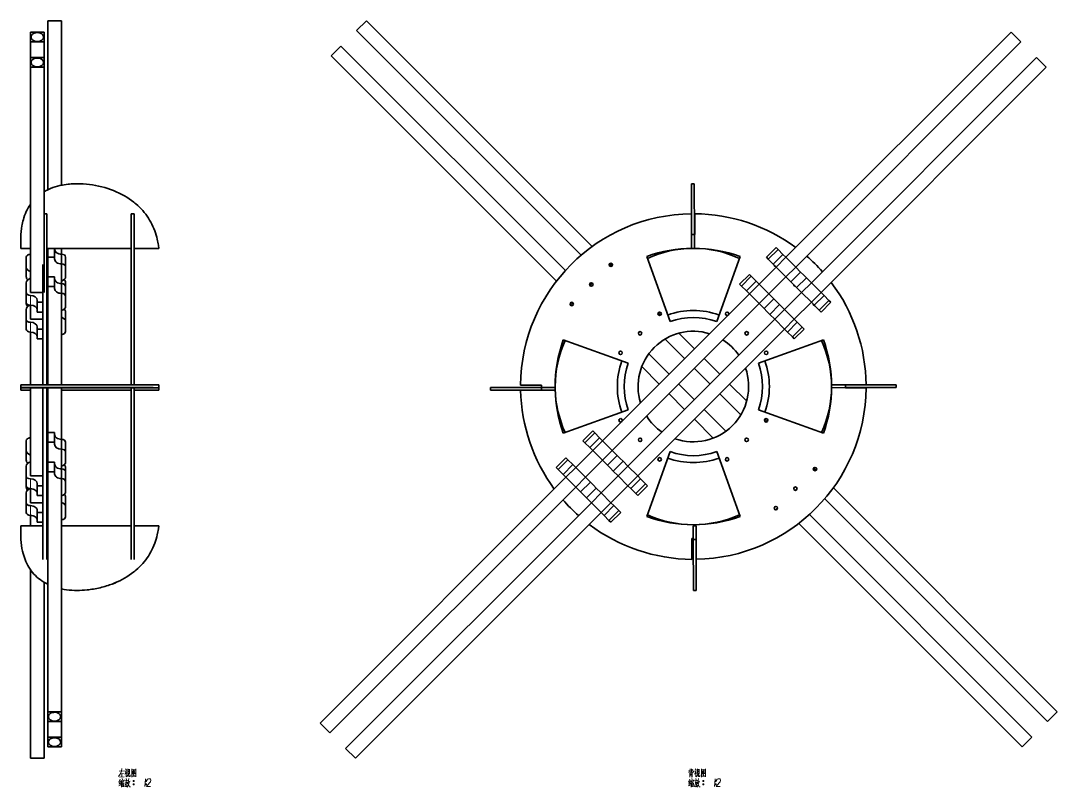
# Model space of a CAD drawing. Extents: x 100 to 1025, y 126 to 801.
# Drawn here: x 649.8 to 1024.8, y 280.2 to 557.5 of the extents above; entities that cross this region are included whole.
import ezdxf

# ---------------------------------------------------------------- set-up
doc = ezdxf.new("R2010")
doc.units = 0

msp = doc.modelspace()

# ---------------------------------------------------------------- linework, layer by layer
at = {"color": 7, "lineweight": 35}
for p, q in [((659.55, 496.34), (659.55, 557.51)), ((664.55, 498.01), (664.55, 557.51)), ((856.54, 475.83), (774.86, 557.51)), ((852.58, 472.72), (771.32, 553.98)), ((926.64, 471.93), (1008.11, 553.39)), ((653.3, 468.39), (653.3, 549.85)), ((659.55, 496.34), (659.55, 548.32)), ((846.84, 467.14), (765.66, 548.32)), ((930.18, 468.39), (1011.64, 549.85)), ((843.62, 463.29), (762.13, 544.78)), ((935.84, 462.73), (1017.3, 544.2)), ((653.3, 459.2), (653.3, 540.66)), ((658.3, 459.2), (658.3, 540.66)), ((939.37, 459.2), (1020.83, 540.66)), ((689.8, 475.18), (659.3, 475.18)), ((689.8, 475.18), (659.3, 475.18)), ((659.55, 425.83), (659.55, 475.18)), ((659.55, 425.83), (659.55, 475.18)), ((664.55, 425.83), (664.55, 475.18)), ((657.8, 425.82), (657.8, 469.37)), ((659.3, 425.83), (659.3, 469.37)), ((689.8, 425.82), (689.8, 469.37)), ((690.8, 425.82), (690.8, 469.37)), ((876.27, 472.24), (884.71, 448.71)), ((910.04, 472.24), (901.6, 448.71)), ((860.29, 405.58), (913.42, 458.7)), ((863.83, 402.04), (916.95, 455.17)), ((869.49, 396.38), (922.61, 449.51)), ((873.02, 392.85), (926.15, 445.97)), ((846.1, 442.07), (869.63, 433.62)), ((940.22, 442.07), (916.69, 433.62)), ((653.3, 392.85), (653.3, 424.78)), ((653.3, 402.04), (653.3, 424.78)), ((657.8, 380.98), (657.8, 424.68)), ((689.8, 424.78), (659.3, 424.78)), ((659.3, 380.98), (659.3, 424.68)), ((659.55, 307.55), (659.55, 424.78)), ((659.55, 298.36), (659.55, 424.78)), ((664.55, 307.55), (664.55, 424.78)), ((689.8, 423.87), (664.55, 423.87)), ((689.8, 380.98), (689.8, 424.68)), ((690.8, 380.98), (690.8, 424.68)), ((846.1, 408.29), (869.63, 416.74)), ((940.22, 408.29), (916.69, 416.74)), ((876.27, 378.12), (884.71, 401.65)), ((910.04, 378.12), (901.6, 401.65)), ((758.14, 303.43), (847.07, 392.35)), ((761.68, 299.89), (850.6, 388.81)), ((1024.82, 307.55), (943.81, 388.56)), ((767.34, 294.23), (856.26, 383.16)), ((1021.28, 304.01), (940.7, 384.6)), ((770.87, 290.7), (859.8, 379.62)), ((1015.63, 298.36), (935.12, 378.86)), ((1012.09, 294.82), (931.27, 375.64)), ((689.8, 374.83), (664.55, 374.83)), ((653.3, 290.7), (653.3, 358.94)), ((653.3, 299.89), (653.3, 358.94)), ((658.3, 290.7), (658.3, 354.33))]:
    msp.add_line(p, q, dxfattribs=at)
at = {"color": 7, "lineweight": 35, "ltscale": 0.125}
for p, q in [((659.55, 557.51), (664.55, 557.51)), ((774.86, 557.51), (771.32, 553.98)), ((658.3, 553.39), (653.3, 553.39)), ((1011.64, 549.85), (1008.11, 553.39)), ((653.3, 549.85), (658.3, 549.85)), ((765.66, 548.32), (762.13, 544.78)), ((658.3, 544.2), (653.3, 544.2)), ((1020.83, 540.66), (1017.3, 544.2)), ((653.3, 540.66), (658.3, 540.66)), ((892.52, 475.18), (892.51, 480.18)), ((893.52, 475.18), (893.51, 480.18)), ((930.18, 468.39), (926.64, 471.93)), ((926.64, 464.86), (923.11, 468.39)), ((920.49, 458.7), (916.95, 462.24)), ((935.84, 462.73), (939.37, 459.2)), ((916.95, 455.17), (913.42, 458.7)), ((932.3, 459.2), (935.84, 455.66)), ((939.37, 452.13), (942.91, 455.66)), ((926.15, 453.04), (929.68, 449.51)), ((922.61, 449.51), (926.15, 445.97)), ((929.68, 442.44), (933.22, 445.97)), ((843.16, 424.87), (838.16, 424.86)), ((843.17, 423.87), (838.17, 423.86)), ((943.16, 425.78), (948.16, 425.79)), ((943.16, 424.78), (948.16, 424.79)), ((853.22, 405.58), (856.76, 409.11)), ((863.83, 402.04), (860.29, 405.58)), ((860.29, 398.51), (856.76, 402.04)), ((843.53, 395.89), (847.07, 399.42)), ((854.14, 392.35), (850.6, 395.89)), ((869.49, 396.38), (873.02, 392.85)), ((850.6, 388.81), (847.07, 392.35)), ((865.95, 392.85), (869.49, 389.31)), ((859.8, 386.69), (863.33, 383.16)), ((873.02, 385.78), (876.56, 389.31)), ((856.26, 383.16), (859.8, 379.62)), ((863.33, 376.09), (866.87, 379.62)), ((649.8, 374.83), (649.8, 369.83)), ((657.8, 369.83), (657.8, 374.83)), ((689.8, 369.83), (689.8, 374.83)), ((893.12, 374.83), (893.13, 369.83)), ((894.12, 374.83), (894.13, 369.83)), ((659.55, 307.55), (664.55, 307.55)), ((664.55, 304.01), (659.55, 304.01)), ((761.68, 299.89), (758.14, 303.43)), ((659.55, 298.36), (664.55, 298.36)), ((1015.63, 298.36), (1012.09, 294.82)), ((664.55, 294.82), (659.55, 294.82)), ((770.87, 290.7), (767.34, 294.23)), ((653.3, 290.7), (658.3, 290.7))]:
    msp.add_line(p, q, dxfattribs=at)
at = {"color": 7, "lineweight": 35, "ltscale": 0.088388}
for p, q in [((653.3, 549.85), (653.3, 553.39)), ((658.3, 553.39), (658.3, 549.85)), ((653.3, 540.66), (653.3, 544.2)), ((658.3, 544.2), (658.3, 540.66)), ((651.8, 468.39), (651.8, 471.93)), ((653.3, 468.39), (653.3, 471.93)), ((659.55, 468.5), (659.55, 464.96)), ((666.05, 464.96), (666.05, 468.5)), ((659.55, 457.82), (659.55, 461.36)), ((666.05, 461.36), (666.05, 457.82)), ((651.8, 455.66), (651.8, 459.2)), ((655.8, 452.13), (655.8, 455.66)), ((666.05, 452.16), (666.05, 448.63)), ((651.8, 445.97), (651.8, 449.51)), ((659.55, 445.09), (659.55, 441.56)), ((651.8, 402.04), (651.8, 405.58)), ((653.3, 402.04), (653.3, 405.58)), ((659.55, 401.49), (659.55, 405.03)), ((666.05, 405.03), (666.05, 401.49)), ((651.8, 398.51), (651.8, 402.04)), ((659.55, 401.49), (659.55, 397.96)), ((666.05, 397.96), (666.05, 401.49)), ((659.55, 397.89), (659.55, 394.35)), ((662.05, 397.89), (662.05, 394.35)), ((651.8, 396.38), (651.8, 392.85)), ((653.3, 396.38), (653.3, 392.85)), ((651.8, 389.31), (651.8, 392.85)), ((659.55, 390.81), (659.55, 387.28)), ((666.05, 387.28), (666.05, 390.81)), ((651.8, 386.69), (651.8, 383.16)), ((653.3, 386.69), (653.3, 383.16)), ((655.8, 376.09), (655.8, 379.62)), ((659.55, 381.62), (659.55, 378.09)), ((666.05, 381.62), (666.05, 378.09)), ((659.55, 307.55), (659.55, 304.01)), ((664.55, 304.01), (664.55, 307.55))]:
    msp.add_line(p, q, dxfattribs=at)
at = {"color": 7, "lineweight": 35, "ltscale": 0.141422}
for p, q in [((658.3, 544.2), (658.3, 549.85)), ((664.55, 298.36), (664.55, 304.01))]:
    msp.add_line(p, q, dxfattribs=at)
at = {"color": 7, "lineweight": 35, "ltscale": 0.459822}
for p, q in [((892.47, 498.57), (892.51, 480.18)), ((893.47, 498.57), (893.51, 480.18)), ((819.77, 423.82), (838.17, 423.86)), ((893.16, 351.43), (893.13, 369.83)), ((894.16, 351.43), (894.13, 369.83))]:
    msp.add_line(p, q, dxfattribs=at)
at = {"color": 7, "lineweight": 35, "ltscale": 0.025}
for p, q in [((893.47, 498.57), (892.47, 498.57)), ((689.8, 487.68), (690.8, 487.68)), ((893.51, 480.18), (892.51, 480.18)), ((893.52, 475.18), (892.52, 475.18)), ((942.2, 456.37), (942.91, 455.66)), ((928.97, 443.14), (929.68, 442.44)), ((649.8, 424.79), (649.8, 425.79)), ((690.8, 424.79), (689.8, 424.79)), ((689.8, 424.68), (690.8, 424.68)), ((699.8, 424.78), (699.8, 425.78)), ((819.77, 424.82), (819.77, 423.82)), ((838.16, 424.86), (838.17, 423.86)), ((843.16, 424.87), (843.17, 423.87)), ((943.16, 424.78), (943.16, 425.78)), ((948.16, 424.79), (948.16, 425.79)), ((966.55, 424.83), (966.55, 425.83)), ((857.47, 408.4), (856.76, 409.11)), ((847.77, 398.71), (847.07, 399.42)), ((872.31, 386.48), (873.02, 385.78)), ((866.16, 380.33), (866.87, 379.62)), ((862.62, 376.79), (863.33, 376.09)), ((893.12, 374.83), (894.12, 374.83)), ((893.13, 369.83), (894.13, 369.83)), ((893.16, 351.43), (894.16, 351.43))]:
    msp.add_line(p, q, dxfattribs=at)
at = {"color": 7, "lineweight": 35, "ltscale": 0.024998}
msp.add_line((658.3, 487.68), (659.3, 487.68), dxfattribs=at)
at = {"color": 7, "lineweight": 35, "ltscale": 0.457596}
for p, q in [((659.3, 469.37), (659.3, 487.68)), ((689.8, 469.37), (689.8, 487.68)), ((690.8, 469.37), (690.8, 487.68)), ((657.8, 362.68), (657.8, 380.98)), ((659.3, 362.68), (659.3, 380.98)), ((689.8, 362.68), (689.8, 380.98)), ((690.8, 362.68), (690.8, 380.98))]:
    msp.add_line(p, q, dxfattribs=at)
at = {"color": 7, "lineweight": 35, "ltscale": 0.1875}
for p, q in [((893.66, 480.18), (893.66, 487.68)), ((838.16, 425.68), (830.66, 425.68)), ((948.16, 424.68), (955.66, 424.68)), ((892.66, 370.18), (892.66, 362.68))]:
    msp.add_line(p, q, dxfattribs=at)
at = {"color": 7, "lineweight": 35, "ltscale": 0.124999}
for p, q in [((649.8, 475.18), (649.8, 480.18)), ((689.8, 480.18), (689.8, 475.18))]:
    msp.add_line(p, q, dxfattribs=at)
at = {"color": 7, "lineweight": 35, "ltscale": 0.003667}
msp.add_line((893.51, 480.18), (893.66, 480.18), dxfattribs=at)
at = {"color": 7, "lineweight": 35, "ltscale": 0.0875}
for p, q in [((653.3, 475.18), (649.8, 475.18)), ((653.3, 475.18), (649.8, 475.18)), ((653.3, 423.87), (649.8, 423.87))]:
    msp.add_line(p, q, dxfattribs=at)
at = {"color": 7, "lineweight": 35, "ltscale": 0.078622}
for p, q in [((659.55, 475.18), (659.55, 472.03)), ((662.05, 475.18), (662.05, 472.03))]:
    msp.add_line(p, q, dxfattribs=at)
at = {"color": 7, "lineweight": 13, "ltscale": 0.088389}
for p, q in [((664.55, 473.09), (664.55, 469.56)), ((653.3, 454.6), (653.3, 458.14)), ((653.3, 444.91), (653.3, 448.45)), ((664.55, 395.41), (664.55, 391.88))]:
    msp.add_line(p, q, dxfattribs=at)
at = {"color": 7, "lineweight": 35, "ltscale": 0.225}
for p, q in [((690.8, 475.18), (699.8, 475.18)), ((690.8, 475.18), (699.8, 475.18)), ((690.8, 424.78), (699.8, 424.78)), ((690.8, 423.87), (699.8, 423.87)), ((690.8, 374.83), (699.8, 374.83))]:
    msp.add_line(p, q, dxfattribs=at)
at = {"color": 7, "lineweight": 35, "ltscale": 0.125001}
for p, q in [((919.57, 471.93), (923.11, 475.46)), ((909.88, 462.24), (913.42, 465.77)), ((1024.82, 307.55), (1021.28, 304.01))]:
    msp.add_line(p, q, dxfattribs=at)
at = {"color": 7, "lineweight": 13, "ltscale": 0.125}
for p, q in [((920.28, 471.22), (923.82, 474.76)), ((922.05, 469.45), (925.58, 472.99)), ((923.11, 468.39), (926.64, 471.93)), ((910.59, 461.53), (914.13, 465.06)), ((926.64, 464.86), (930.18, 468.39)), ((928.41, 463.09), (931.95, 466.62)), ((912.36, 459.76), (915.89, 463.3)), ((913.42, 458.7), (916.95, 462.24)), ((930.53, 460.97), (934.07, 464.5)), ((932.3, 459.2), (935.84, 462.73)), ((916.95, 455.17), (920.49, 458.7)), ((935.84, 455.66), (939.37, 459.2)), ((936.9, 454.6), (940.43, 458.14)), ((918.72, 453.4), (922.26, 456.93)), ((920.84, 451.28), (924.38, 454.81)), ((938.67, 452.84), (942.2, 456.37)), ((922.61, 449.51), (926.15, 453.04)), ((926.15, 445.97), (929.68, 449.51)), ((927.21, 444.91), (930.74, 448.45)), ((928.97, 443.14), (932.51, 446.68)), ((853.93, 404.87), (857.47, 408.4)), ((855.7, 403.1), (859.23, 406.64)), ((856.76, 402.04), (860.29, 405.58)), ((860.29, 398.51), (863.83, 402.04)), ((844.24, 395.18), (847.77, 398.71)), ((862.06, 396.74), (865.6, 400.27)), ((864.18, 394.62), (867.72, 398.15)), ((846.01, 393.41), (849.54, 396.95)), ((847.07, 392.35), (850.6, 395.89)), ((865.95, 392.85), (869.49, 396.38)), ((850.6, 388.81), (854.14, 392.35)), ((852.37, 387.05), (855.91, 390.58)), ((869.49, 389.31), (873.02, 392.85)), ((870.55, 388.25), (874.08, 391.79)), ((872.31, 386.48), (875.85, 390.02)), ((854.49, 384.93), (858.03, 388.46)), ((856.26, 383.16), (859.8, 386.69)), ((859.8, 379.62), (863.33, 383.16)), ((860.86, 378.56), (864.39, 382.1)), ((862.62, 376.79), (866.16, 380.33))]:
    msp.add_line(p, q, dxfattribs=at)
at = {"color": 7, "lineweight": 35, "ltscale": 0.024999}
for p, q in [((923.82, 474.76), (923.11, 475.46)), ((914.13, 465.06), (913.42, 465.77)), ((938.67, 452.84), (939.37, 452.13)), ((932.51, 446.68), (933.22, 445.97)), ((853.93, 404.87), (853.22, 405.58)), ((844.24, 395.18), (843.53, 395.89)), ((875.85, 390.02), (876.56, 389.31))]:
    msp.add_line(p, q, dxfattribs=at)
at = {"color": 7, "lineweight": 35, "ltscale": 0.0625}
for p, q in [((925.58, 472.99), (923.82, 474.76)), ((662.05, 472.03), (659.55, 472.03)), ((922.05, 469.45), (920.28, 471.22)), ((915.89, 463.3), (914.13, 465.06)), ((931.95, 466.62), (930.18, 468.39)), ((662.05, 464.89), (659.55, 464.89)), ((662.05, 461.36), (659.55, 461.36)), ((912.36, 459.76), (910.59, 461.53)), ((928.41, 463.09), (926.64, 464.86)), ((935.84, 462.73), (934.07, 464.5)), ((922.26, 456.93), (920.49, 458.7)), ((932.3, 459.2), (930.53, 460.97)), ((942.2, 456.37), (940.43, 458.14)), ((918.72, 453.4), (916.95, 455.17)), ((926.15, 453.04), (924.38, 454.81)), ((938.67, 452.84), (936.9, 454.6)), ((922.61, 449.51), (920.84, 451.28)), ((932.51, 446.68), (930.74, 448.45)), ((928.97, 443.14), (927.21, 444.91)), ((662.05, 408.56), (659.55, 408.56)), ((662.05, 405.03), (659.55, 405.03)), ((859.23, 406.64), (857.47, 408.4)), ((855.7, 403.1), (853.93, 404.87)), ((865.6, 400.27), (863.83, 402.04)), ((662.05, 397.89), (659.55, 397.89)), ((849.54, 396.95), (847.77, 398.71)), ((862.06, 396.74), (860.29, 398.51)), ((869.49, 396.38), (867.72, 398.15)), ((662.05, 394.35), (659.55, 394.35)), ((846.01, 393.41), (844.24, 395.18)), ((865.95, 392.85), (864.18, 394.62)), ((855.91, 390.58), (854.14, 392.35)), ((875.85, 390.02), (874.08, 391.79)), ((852.37, 387.05), (850.6, 388.81)), ((859.8, 386.69), (858.03, 388.46)), ((872.31, 386.48), (870.55, 388.25)), ((856.26, 383.16), (854.49, 384.93)), ((866.16, 380.33), (864.39, 382.1)), ((862.62, 376.79), (860.86, 378.56))]:
    msp.add_line(p, q, dxfattribs=at)
at = {"color": 7, "lineweight": 35, "ltscale": 0.0375}
for p, q in [((926.64, 471.93), (925.58, 472.99)), ((923.11, 468.39), (922.05, 469.45)), ((933.01, 465.56), (931.95, 466.62)), ((934.07, 464.5), (933.01, 465.56)), ((916.95, 462.24), (915.89, 463.3)), ((929.47, 462.03), (928.41, 463.09)), ((930.53, 460.97), (929.47, 462.03)), ((913.42, 458.7), (912.36, 459.76)), ((940.43, 458.14), (939.37, 459.2)), ((923.32, 455.87), (922.26, 456.93)), ((924.38, 454.81), (923.32, 455.87)), ((936.9, 454.6), (935.84, 455.66)), ((919.78, 452.34), (918.72, 453.4)), ((920.84, 451.28), (919.78, 452.34)), ((930.74, 448.45), (929.68, 449.51)), ((927.21, 444.91), (926.15, 445.97)), ((659.3, 424.79), (657.8, 424.79)), ((657.8, 424.68), (659.3, 424.68)), ((860.29, 405.58), (859.23, 406.64)), ((856.76, 402.04), (855.7, 403.1)), ((866.66, 399.21), (865.6, 400.27)), ((867.72, 398.15), (866.66, 399.21)), ((850.6, 395.89), (849.54, 396.95)), ((863.12, 395.68), (862.06, 396.74)), ((864.18, 394.62), (863.12, 395.68)), ((847.07, 392.35), (846.01, 393.41)), ((856.97, 389.52), (855.91, 390.58)), ((874.08, 391.79), (873.02, 392.85)), ((853.43, 385.99), (852.37, 387.05)), ((858.03, 388.46), (856.97, 389.52)), ((870.55, 388.25), (869.49, 389.31)), ((854.49, 384.93), (853.43, 385.99)), ((864.39, 382.1), (863.33, 383.16)), ((860.86, 378.56), (859.8, 379.62))]:
    msp.add_line(p, q, dxfattribs=at)
at = {"color": 7, "lineweight": 35, "ltscale": 0.088389}
for p, q in [((659.55, 468.5), (659.55, 472.03)), ((666.05, 472.03), (666.05, 468.5)), ((651.8, 464.86), (651.8, 468.39)), ((651.8, 462.73), (651.8, 459.2)), ((653.3, 462.73), (653.3, 459.2)), ((659.55, 464.89), (659.55, 461.36)), ((662.05, 464.89), (662.05, 461.36)), ((659.55, 457.82), (659.55, 454.29)), ((666.05, 454.29), (666.05, 457.82)), ((651.8, 453.04), (651.8, 449.51)), ((653.3, 453.04), (653.3, 449.51)), ((659.55, 448.63), (659.55, 445.09)), ((666.05, 448.63), (666.05, 445.09)), ((655.8, 442.44), (655.8, 445.97)), ((659.55, 408.56), (659.55, 405.03)), ((662.05, 408.56), (662.05, 405.03)), ((659.55, 390.81), (659.55, 394.35)), ((666.05, 394.35), (666.05, 390.81)), ((655.8, 385.78), (655.8, 389.31)), ((651.8, 379.62), (651.8, 383.16)), ((666.05, 385.16), (666.05, 381.62)), ((659.55, 378.09), (659.55, 374.55)), ((659.55, 298.36), (659.55, 294.82)), ((664.55, 294.82), (664.55, 298.36))]:
    msp.add_line(p, q, dxfattribs=at)
at = {"color": 7, "lineweight": 35, "ltscale": 0.017678}
for p, q in [((662.05, 471.33), (662.05, 472.03)), ((655.8, 456.37), (655.8, 455.66)), ((662.05, 393.64), (662.05, 394.35)), ((655.8, 380.33), (655.8, 379.62))]:
    msp.add_line(p, q, dxfattribs=at)
at = {"color": 7, "lineweight": 35, "ltscale": 0.031007}
msp.add_line((863.68, 468.69), (862.81, 469.56), dxfattribs=at)
at = {"color": 7, "lineweight": 35, "ltscale": 0.031199}
msp.add_line((862.83, 468.76), (863.72, 469.65), dxfattribs=at)
at = {"color": 7, "lineweight": 35, "ltscale": 0.025001}
for p, q in [((920.28, 471.22), (919.57, 471.93)), ((910.59, 461.53), (909.88, 462.24))]:
    msp.add_line(p, q, dxfattribs=at)
at = {"color": 7, "lineweight": 35, "ltscale": 0.217624}
for p, q in [((916.95, 462.24), (923.11, 468.39)), ((929.68, 449.51), (935.84, 455.66)), ((850.6, 395.89), (856.76, 402.04)), ((854.14, 392.35), (860.29, 398.51)), ((859.8, 386.69), (865.95, 392.85)), ((863.33, 383.16), (869.49, 389.31))]:
    msp.add_line(p, q, dxfattribs=at)
at = {"color": 7, "lineweight": 35, "ltscale": 0.001739}
for p, q in [((659.55, 464.89), (659.55, 464.96)), ((659.55, 397.89), (659.55, 397.96))]:
    msp.add_line(p, q, dxfattribs=at)
at = {"color": 7, "lineweight": 35, "ltscale": 0.017677}
for p, q in [((662.05, 460.65), (662.05, 461.36)), ((655.8, 446.68), (655.8, 445.97)), ((662.05, 404.32), (662.05, 405.03)), ((655.8, 390.02), (655.8, 389.31))]:
    msp.add_line(p, q, dxfattribs=at)
at = {"color": 7, "lineweight": 13, "ltscale": 0.088388}
for p, q in [((664.55, 462.42), (664.55, 458.88)), ((664.55, 406.09), (664.55, 402.55)), ((653.3, 388.25), (653.3, 391.79)), ((653.3, 378.56), (653.3, 382.1))]:
    msp.add_line(p, q, dxfattribs=at)
at = {"color": 7, "lineweight": 35, "ltscale": 0.037094}
for p, q in [((666.05, 462.84), (666.05, 461.36)), ((666.05, 395.83), (666.05, 394.35))]:
    msp.add_line(p, q, dxfattribs=at)
at = {"color": 7, "lineweight": 35, "ltscale": 0.0156}
msp.add_line((856.2, 462.13), (855.76, 461.69), dxfattribs=at)
at = {"color": 7, "lineweight": 35, "ltscale": 0.015601}
msp.add_line((856.2, 462.13), (856.65, 462.57), dxfattribs=at)
at = {"color": 7, "lineweight": 35, "ltscale": 0.217623}
for p, q in [((920.49, 458.7), (926.64, 464.86)), ((926.15, 453.04), (932.3, 459.2))]:
    msp.add_line(p, q, dxfattribs=at)
at = {"color": 7, "lineweight": 35, "ltscale": 0.1125}
for p, q in [((653.3, 459.2), (657.8, 459.2)), ((653.3, 449.51), (657.8, 449.51)), ((653.3, 392.85), (657.8, 392.85)), ((653.3, 383.16), (657.8, 383.16))]:
    msp.add_line(p, q, dxfattribs=at)
at = {"color": 7, "lineweight": 35, "ltscale": 0.012463}
msp.add_line((651.8, 455.17), (651.8, 455.66), dxfattribs=at)
at = {"color": 7, "lineweight": 35, "ltscale": 0.127367}
for p, q in [((653.3, 449.51), (653.3, 454.6)), ((653.3, 383.16), (653.3, 388.25))]:
    msp.add_line(p, q, dxfattribs=at)
at = {"color": 7, "lineweight": 35, "ltscale": 0.05}
for p, q in [((655.8, 455.66), (657.8, 455.66)), ((655.8, 452.13), (657.8, 452.13)), ((655.8, 445.97), (657.8, 445.97)), ((655.8, 442.44), (657.8, 442.44))]:
    msp.add_line(p, q, dxfattribs=at)
at = {"color": 7, "lineweight": 35, "ltscale": 0.07071}
msp.add_line((659.55, 451.46), (659.55, 454.29), dxfattribs=at)
at = {"color": 7, "lineweight": 35, "ltscale": 0.0312}
msp.add_line((849.57, 455.5), (848.69, 454.62), dxfattribs=at)
at = {"color": 7, "lineweight": 35, "ltscale": 0.026673}
msp.add_line((659.55, 453.67), (659.55, 452.6), dxfattribs=at)
at = {"color": 7, "lineweight": 35, "ltscale": 0.070711}
for p, q in [((659.55, 451.46), (659.55, 448.63)), ((659.55, 384.45), (659.55, 387.28)), ((659.55, 384.45), (659.55, 381.62))]:
    msp.add_line(p, q, dxfattribs=at)
at = {"color": 7, "lineweight": 35, "ltscale": 0.031006}
msp.add_line((881.34, 451.02), (880.47, 451.9), dxfattribs=at)
at = {"color": 7, "lineweight": 35, "ltscale": 0.477442}
msp.add_line((653.3, 425.81), (653.3, 444.91), dxfattribs=at)
at = {"color": 7, "lineweight": 35, "ltscale": 0.477443}
msp.add_line((653.3, 425.81), (653.3, 444.91), dxfattribs=at)
at = {"color": 7, "lineweight": 35, "ltscale": 0.199699}
msp.add_line((893.54, 438.83), (887.89, 444.47), dxfattribs=at)
at = {"color": 7, "lineweight": 35, "ltscale": 0.250189}
msp.add_line((890.01, 435.29), (882.93, 442.37), dxfattribs=at)
at = {"color": 7, "lineweight": 35, "ltscale": 0.259609}
msp.add_line((884.35, 429.63), (877.01, 436.98), dxfattribs=at)
at = {"color": 7, "lineweight": 35, "ltscale": 0.2}
for p, q in [((902.74, 429.63), (897.08, 435.29)), ((899.2, 426.1), (893.54, 431.75)), ((657.8, 424.78), (649.8, 424.78)), ((893.54, 420.44), (887.89, 426.1)), ((890.01, 416.91), (884.35, 422.56)), ((657.8, 374.83), (649.8, 374.83))]:
    msp.add_line(p, q, dxfattribs=at)
at = {"color": 7, "lineweight": 35, "ltscale": 0.222967}
msp.add_line((880.81, 426.1), (874.51, 432.4), dxfattribs=at)
at = {"color": 7, "lineweight": 35, "ltscale": 0.000260162}
for p, q in [((649.8, 424.78), (649.8, 424.79)), ((649.8, 423.87), (649.8, 423.86)), ((657.8, 424.79), (657.8, 424.78)), ((689.8, 424.79), (689.8, 424.78)), ((689.8, 423.86), (689.8, 423.87))]:
    msp.add_line(p, q, dxfattribs=at)
at = {"color": 7, "lineweight": 35, "ltscale": 0.022771}
for p, q in [((649.8, 424.78), (649.8, 423.87)), ((689.8, 424.78), (689.8, 423.87)), ((699.8, 424.78), (699.8, 423.87))]:
    msp.add_line(p, q, dxfattribs=at)
at = {"color": 7, "lineweight": 35, "ltscale": 0.002821}
for p, q in [((657.8, 424.79), (657.8, 424.68)), ((659.3, 424.79), (659.3, 424.68)), ((689.8, 424.68), (689.8, 424.79)), ((690.8, 424.68), (690.8, 424.79)), ((948.16, 424.79), (948.16, 424.68))]:
    msp.add_line(p, q, dxfattribs=at)
at = {"color": 7, "lineweight": 35, "ltscale": 0.00625}
for p, q in [((659.55, 423.87), (659.3, 423.87)), ((659.55, 423.83), (659.3, 423.83)), ((659.55, 374.83), (659.3, 374.83))]:
    msp.add_line(p, q, dxfattribs=at)
at = {"color": 7, "lineweight": 35, "ltscale": 0.459823}
for p, q in [((819.77, 424.82), (838.16, 424.86)), ((966.55, 425.83), (948.16, 425.79)), ((966.55, 424.83), (948.16, 424.79))]:
    msp.add_line(p, q, dxfattribs=at)
at = {"color": 7, "lineweight": 35, "ltscale": 0.0125}
msp.add_line((838.16, 425.18), (838.16, 425.68), dxfattribs=at)
at = {"color": 7, "lineweight": 35, "ltscale": 0.007968}
msp.add_line((838.16, 425.18), (838.16, 424.86), dxfattribs=at)
at = {"color": 7, "lineweight": 35, "ltscale": 0.218567}
msp.add_line((912.45, 419.92), (906.27, 426.1), dxfattribs=at)
at = {"color": 7, "lineweight": 35, "ltscale": 0.269057}
msp.add_line((910.35, 414.95), (902.74, 422.56), dxfattribs=at)
at = {"color": 7, "lineweight": 35, "ltscale": 0.278477}
msp.add_line((904.95, 409.03), (897.08, 416.91), dxfattribs=at)
at = {"color": 7, "lineweight": 35, "ltscale": 0.241835}
msp.add_line((900.38, 406.53), (893.54, 413.37), dxfattribs=at)
at = {"color": 7, "lineweight": 35, "ltscale": 0.031005}
for p, q in [((919.88, 412.49), (919, 413.36)), ((937.54, 394.83), (936.66, 395.7))]:
    msp.add_line(p, q, dxfattribs=at)
at = {"color": 7, "lineweight": 35, "ltscale": 0.025075}
for p, q in [((937.07, 394.7), (937.78, 395.41)), ((923.63, 381.27), (922.92, 380.56))]:
    msp.add_line(p, q, dxfattribs=at)
at = {"color": 7, "lineweight": 35, "ltscale": 0.012462}
msp.add_line((651.8, 388.81), (651.8, 389.31), dxfattribs=at)
at = {"color": 7, "lineweight": 35, "ltscale": 0.050002}
for p, q in [((655.8, 389.31), (657.8, 389.31)), ((655.8, 385.78), (657.8, 385.78)), ((655.8, 379.62), (657.8, 379.62)), ((655.8, 376.09), (657.8, 376.09))]:
    msp.add_line(p, q, dxfattribs=at)
at = {"color": 7, "lineweight": 35, "ltscale": 0.026674}
msp.add_line((659.55, 386.66), (659.55, 385.59), dxfattribs=at)
at = {"color": 7, "lineweight": 35, "ltscale": 0.012538}
for q in [(930, 387.63), (930.71, 388.34)]:
    msp.add_line((930.35, 387.99), q, dxfattribs=at)
at = {"color": 7, "lineweight": 35, "ltscale": 0.093359}
msp.add_line((653.3, 374.83), (653.3, 378.56), dxfattribs=at)
at = {"color": 7, "lineweight": 35, "ltscale": 0.093358}
msp.add_line((653.3, 374.83), (653.3, 378.56), dxfattribs=at)
at = {"color": 7, "lineweight": 35, "ltscale": 0.011688}
msp.add_line((893.13, 370.18), (892.66, 370.18), dxfattribs=at)
at = {"color": 7, "lineweight": 35}
for points in [[(699.8, 475.18), (699.64, 476.29), (699.55, 476.84), (699.45, 477.39), (699.33, 477.92), (699.21, 478.45), (699.02, 479.23), (698.8, 479.99), (698.56, 480.74), (698.3, 481.48), (697.98, 482.3), (697.64, 483.11), (697.26, 483.89), (696.87, 484.66), (696.44, 485.4), (695.99, 486.13), (695.52, 486.84), (695.02, 487.53), (694.49, 488.2), (693.94, 488.85), (693.37, 489.48), (692.77, 490.09), (692.14, 490.68), (691.5, 491.25), (691.11, 491.57), (690.72, 491.89), (689.91, 492.5), (689.07, 493.09), (688.2, 493.65), (687.3, 494.18), (686.35, 494.7), (685.38, 495.18), (684.38, 495.64), (683.36, 496.07), (682.32, 496.46), (681.26, 496.82), (680.19, 497.15), (679.1, 497.45), (678, 497.71), (676.9, 497.94), (675.79, 498.13), (674.67, 498.29), (673.55, 498.42), (672.44, 498.51), (671.32, 498.56), (670.22, 498.57), (669.12, 498.55), (668.04, 498.49), (667.5, 498.44), (666.96, 498.39), (666.26, 498.3), (665.56, 498.19), (664.87, 498.07), (663.98, 497.88), (663.1, 497.66), (662.25, 497.41), (661.41, 497.13), (660.6, 496.81), (659.81, 496.46), (659.42, 496.28), (659.04, 496.08), (658.67, 495.88), (658.3, 495.67)], [(653.3, 491.06), (652.9, 490.45), (652.52, 489.81), (652.16, 489.14), (651.82, 488.45), (651.51, 487.74), (651.22, 487), (650.96, 486.24), (650.77, 485.62), (650.6, 485), (650.44, 484.35), (650.33, 483.86), (650.23, 483.36), (650.06, 482.34), (649.91, 481.27), (649.8, 480.18)], [(699.8, 425.78), (697.66, 425.8), (695.06, 425.81), (687.3, 425.82), (671.39, 425.83), (656.8, 425.82), (652.4, 425.81), (650.96, 425.8), (649.8, 425.79)], [(699.8, 424.78), (697.66, 424.8), (695.06, 424.81), (687.3, 424.82), (671.39, 424.83), (656.8, 424.82), (652.4, 424.81), (650.96, 424.8), (649.8, 424.79)], [(653.3, 423.84), (650.44, 423.85), (649.8, 423.86)], [(699.8, 423.87), (698.19, 423.86), (690.8, 423.84)], [(699.8, 374.83), (699.64, 373.71), (699.55, 373.16), (699.45, 372.62), (699.33, 372.08), (699.21, 371.56), (699.02, 370.78), (698.8, 370.01), (698.56, 369.26), (698.3, 368.53), (697.98, 367.7), (697.64, 366.9), (697.26, 366.11), (696.87, 365.35), (696.44, 364.6), (695.99, 363.87), (695.52, 363.17), (695.02, 362.48), (694.49, 361.81), (693.94, 361.16), (693.37, 360.53), (692.77, 359.92), (692.14, 359.33), (691.5, 358.76), (691.11, 358.43), (690.72, 358.11), (689.91, 357.5), (689.07, 356.91), (688.2, 356.36), (687.3, 355.83), (686.46, 355.36), (685.6, 354.93), (684.72, 354.51), (683.82, 354.12), (682.9, 353.76), (681.97, 353.42), (681.41, 353.23), (680.84, 353.05), (680.27, 352.88), (679.69, 352.71), (679.11, 352.56), (678.53, 352.41), (677.35, 352.15), (676.17, 351.93), (675.58, 351.84), (674.98, 351.75), (674.39, 351.68), (673.79, 351.61), (672.9, 351.53), (672.01, 351.47), (671.12, 351.44), (670.24, 351.43), (669.26, 351.45), (668.3, 351.5), (667.34, 351.58), (666.4, 351.69), (665.47, 351.83), (664.55, 352)], [(699.8, 374.83), (699.64, 373.71), (699.55, 373.16), (699.45, 372.62), (699.33, 372.09), (699.21, 371.56), (699.02, 370.78), (698.8, 370.01), (698.56, 369.26), (698.3, 368.53), (697.98, 367.7), (697.64, 366.9), (697.26, 366.12), (696.87, 365.35), (696.44, 364.6), (695.99, 363.88), (695.52, 363.17), (695.02, 362.48), (694.49, 361.81), (693.94, 361.16), (693.37, 360.53), (692.77, 359.92), (692.14, 359.33), (691.5, 358.76), (691.11, 358.43), (690.72, 358.12), (689.91, 357.5), (689.07, 356.92), (688.2, 356.36), (687.3, 355.83), (686.46, 355.37), (685.6, 354.93), (684.72, 354.52), (683.82, 354.13), (682.9, 353.76), (681.97, 353.42), (681.41, 353.23), (680.84, 353.05), (680.27, 352.88), (679.69, 352.71), (679.11, 352.56), (678.53, 352.42), (677.35, 352.16), (676.17, 351.94), (675.58, 351.84), (674.98, 351.75), (674.39, 351.68), (673.79, 351.61), (672.9, 351.53), (672.01, 351.48), (671.12, 351.44), (670.24, 351.43), (669.26, 351.45), (668.3, 351.5), (667.34, 351.58), (666.4, 351.69), (665.47, 351.83), (664.55, 352)], [(659.55, 353.66), (658.83, 354.03), (658.13, 354.43), (657.45, 354.86), (656.8, 355.33), (656.21, 355.79), (655.64, 356.28), (655.1, 356.8), (654.58, 357.34), (654.08, 357.91), (653.61, 358.51), (653.17, 359.14), (652.75, 359.8), (652.36, 360.48), (651.99, 361.19), (651.68, 361.87), (651.38, 362.58), (651.11, 363.31), (650.87, 364.06), (650.64, 364.84), (650.44, 365.64), (650.33, 366.14), (650.23, 366.64), (650.06, 367.67), (649.91, 368.73), (649.8, 369.83)], [(659.55, 353.66), (658.83, 354.04), (658.13, 354.44), (657.45, 354.87), (656.8, 355.33), (656.21, 355.79), (655.64, 356.28), (655.1, 356.8), (654.58, 357.34), (654.08, 357.92), (653.61, 358.52), (653.17, 359.14), (652.75, 359.8), (652.36, 360.48), (651.99, 361.19), (651.68, 361.88), (651.38, 362.58), (651.11, 363.31), (650.87, 364.07), (650.64, 364.84), (650.44, 365.65), (650.33, 366.14), (650.23, 366.64), (650.06, 367.67), (649.91, 368.73), (649.8, 369.83)]]:
    msp.add_lwpolyline(points, dxfattribs=at)
at = {"color": 7, "lineweight": 13}
for points in [[(685.75, 285.03), (685.19, 284.15)], [(685.4, 286.01), (687.22, 286.15)], [(686.21, 286.08), (685.75, 285.03)], [(685.89, 285.1), (686.98, 285.2)], [(686.42, 287.02), (686.21, 286.08)], [(686.42, 285.13), (686.38, 283.94)], [(688.1, 286.25), (687.92, 285.76), (687.43, 285.03)], [(687.47, 286.04), (688.03, 286.11)], [(687.75, 286.92), (688.03, 286.5)], [(687.92, 285.76), (687.92, 283.98)], [(687.92, 285.59), (688.24, 285.27)], [(688.52, 286.88), (688.52, 285.2)], [(689.18, 286.71), (688.52, 286.64)], [(688.73, 285.24), (688.55, 284.61)], [(688.83, 286.29), (688.73, 285.24)], [(688.87, 284.26), (688.87, 285.34)], [(689.11, 285.13), (689.18, 286.81)], [(689.95, 286.92), (689.95, 285.45), (689.95, 283.94)], [(689.95, 286.88), (689.95, 285.48), (689.95, 284.08)], [(691.42, 286.74), (689.95, 286.6)], [(690.02, 284.99), (690.51, 285.41)], [(690.72, 286.46), (690.16, 285.66)], [(690.48, 285.9), (691.18, 285.17)], [(690.51, 286.11), (690.97, 286.18)], [(690.51, 285.41), (690.72, 285.69)], [(690.58, 285.2), (690.83, 284.92)], [(690.72, 285.69), (691.07, 286.32)], [(691.18, 285.17), (691.35, 285.2)], [(691.39, 284.12), (691.39, 285.48), (691.42, 286.88)], [(891.33, 285.66), (892.06, 285.94)], [(891.54, 286.32), (892.06, 286.46)], [(891.89, 285.48), (891.89, 283.84)], [(891.89, 285.31), (892.73, 285.38)], [(892.06, 286.92), (892.06, 285.59)], [(892.45, 286.92), (892.45, 285.83)], [(893.01, 286.64), (892.45, 286.11)], [(892.45, 285.83), (892.55, 285.69)], [(892.55, 285.69), (893.25, 285.73)], [(892.73, 285.45), (892.73, 283.87)], [(893.25, 285.73), (893.22, 286.22)], [(894.2, 286.25), (894.02, 285.76), (893.53, 285.03)], [(893.57, 286.04), (894.13, 286.11)], [(893.85, 286.92), (894.13, 286.5)], [(894.02, 285.76), (894.02, 283.98)], [(894.02, 285.59), (894.34, 285.27)], [(894.62, 286.88), (894.62, 285.2)], [(895.28, 286.71), (894.62, 286.64)], [(894.83, 285.24), (894.65, 284.61)], [(894.93, 286.29), (894.83, 285.24)], [(894.97, 284.26), (894.97, 285.34)], [(895.21, 285.13), (895.28, 286.81)], [(896.05, 286.92), (896.05, 285.45), (896.05, 283.94)], [(896.05, 286.88), (896.05, 285.48), (896.05, 284.08)], [(897.52, 286.74), (896.05, 286.6)], [(896.12, 284.99), (896.61, 285.41)], [(896.82, 286.46), (896.26, 285.66)], [(896.58, 285.9), (897.28, 285.17)], [(896.61, 286.11), (897.07, 286.18)], [(896.61, 285.41), (896.82, 285.69)], [(896.68, 285.2), (896.93, 284.92)], [(896.82, 285.69), (897.17, 286.32)], [(897.28, 285.17), (897.45, 285.2)], [(897.49, 284.12), (897.49, 285.48), (897.52, 286.88)], [(685.72, 282.16), (685.3, 282.02)], [(685.79, 283.17), (685.33, 282.09)], [(685.37, 281.39), (685.89, 281.56)], [(685.86, 282.4), (685.4, 281.39)], [(685.51, 283.91), (687.22, 284.01)], [(686.17, 281.88), (685.86, 281.39)], [(686.1, 282.86), (686, 282.3)], [(686.1, 282.72), (687.15, 282.86)], [(686.35, 282.44), (686.17, 281.88)], [(686.21, 281.95), (686.21, 280.23)], [(686.42, 282.16), (687.12, 282.26)], [(686.49, 283.35), (686.66, 282.96)], [(686.49, 281.74), (686.52, 280.34)], [(686.49, 281.63), (687.01, 281.7)], [(686.73, 282.19), (686.66, 281.63)], [(687.05, 281.81), (686.98, 280.41)], [(687.19, 282.96), (687.05, 282.51)], [(687.96, 282.58), (687.85, 281.67), (687.75, 281.25), (687.43, 280.37)], [(687.47, 282.51), (688.52, 282.65)], [(688.27, 282.09), (688.17, 281.25), (688.03, 280.41), (687.82, 280.69)], [(687.89, 281.91), (688.27, 281.98)], [(687.96, 283.42), (688.06, 282.86)], [(688.03, 283.98), (688.31, 284.26)], [(688.31, 284.26), (688.55, 284.61)], [(688.66, 282.09), (688.48, 281.53)], [(688.59, 281.84), (689.15, 280.41)], [(688.8, 282.72), (688.66, 282.09)], [(688.94, 281.46), (688.66, 280.83)], [(688.73, 282.33), (689.43, 282.47)], [(688.87, 283.45), (688.8, 282.72)], [(689.01, 284.15), (688.87, 284.26)], [(689.15, 282.4), (688.94, 281.46)], [(689.43, 284.15), (689.01, 284.15)], [(689.43, 284.78), (689.43, 284.15)], [(689.95, 284.19), (691.32, 284.29)], [(690.48, 284.82), (690.83, 284.43)], [(690.48, 282.54), (690.86, 282.54)], [(690.48, 281.28), (690.86, 281.28)], [(690.51, 282.65), (690.83, 282.65)], [(690.51, 282.4), (690.83, 282.4)], [(690.51, 281.39), (690.83, 281.39)], [(691.39, 284.01), (691.39, 284.12), (691.32, 284.29)], [(694.92, 283.28), (694.82, 281.88), (694.71, 280.48)], [(694.92, 282.54), (695.31, 282.54)], [(694.92, 281.28), (695.31, 281.28)], [(694.96, 282.65), (695.27, 282.65)], [(694.96, 282.4), (695.27, 282.4)], [(694.96, 281.39), (695.27, 281.39)], [(696.78, 280.48), (695.31, 280.48), (696.43, 281.81), (696.71, 282.23), (696.85, 282.82), (696.78, 283.17), (696.6, 283.28), (696.01, 283.28), (695.69, 283.14), (695.34, 282.58)], [(891.82, 282.16), (891.4, 282.02)], [(891.89, 283.17), (891.43, 282.09)], [(891.47, 281.39), (891.99, 281.56)], [(891.96, 282.4), (891.5, 281.39)], [(891.89, 284.89), (892.55, 284.96)], [(891.89, 284.57), (892.55, 284.64)], [(892.27, 281.88), (891.96, 281.39)], [(892.2, 282.86), (892.1, 282.3)], [(892.2, 282.72), (893.25, 282.86)], [(892.45, 282.44), (892.27, 281.88)], [(892.31, 281.95), (892.31, 280.23)], [(892.73, 283.87), (892.45, 284.12)], [(892.52, 282.16), (893.22, 282.26)], [(892.59, 283.35), (892.76, 282.96)], [(892.59, 281.74), (892.62, 280.34)], [(892.59, 281.63), (893.11, 281.7)], [(892.83, 282.19), (892.76, 281.63)], [(893.15, 281.81), (893.08, 280.41)], [(893.29, 282.96), (893.15, 282.51)], [(894.06, 282.58), (893.95, 281.67), (893.85, 281.25), (893.53, 280.37)], [(893.57, 282.51), (894.62, 282.65)], [(894.37, 282.09), (894.27, 281.25), (894.13, 280.41), (893.92, 280.69)], [(893.99, 281.91), (894.37, 281.98)], [(894.06, 283.42), (894.16, 282.86)], [(894.13, 283.98), (894.41, 284.26)], [(894.41, 284.26), (894.65, 284.61)], [(894.76, 282.09), (894.58, 281.53)], [(894.69, 281.84), (895.25, 280.41)], [(894.9, 282.72), (894.76, 282.09)], [(895.04, 281.46), (894.76, 280.83)], [(894.83, 282.33), (895.53, 282.47)], [(894.97, 283.45), (894.9, 282.72)], [(895.11, 284.15), (894.97, 284.26)], [(895.25, 282.4), (895.04, 281.46)], [(895.53, 284.15), (895.11, 284.15)], [(895.53, 284.78), (895.53, 284.15)], [(896.05, 284.19), (897.42, 284.29)], [(896.58, 284.82), (896.93, 284.43)], [(896.58, 282.54), (896.96, 282.54)], [(896.58, 281.28), (896.96, 281.28)], [(896.61, 282.65), (896.93, 282.65)], [(896.61, 282.4), (896.93, 282.4)], [(896.61, 281.39), (896.93, 281.39)], [(897.49, 284.01), (897.49, 284.12), (897.42, 284.29)], [(901.02, 283.28), (900.92, 281.88), (900.81, 280.48)], [(901.02, 282.54), (901.41, 282.54)], [(901.02, 281.28), (901.41, 281.28)], [(901.06, 282.65), (901.37, 282.65)], [(901.06, 282.4), (901.37, 282.4)], [(901.06, 281.39), (901.37, 281.39)], [(902.88, 280.48), (901.41, 280.48), (902.53, 281.81), (902.81, 282.23), (902.95, 282.82), (902.88, 283.17), (902.7, 283.28), (902.11, 283.28), (901.79, 283.14), (901.44, 282.58)], [(685.26, 280.72), (685.96, 281.11)], [(686.52, 281.07), (686.91, 281.14)], [(686.98, 280.58), (686.56, 280.51)], [(688.66, 280.83), (688.27, 280.3)], [(689.15, 280.41), (689.46, 280.41)], [(690.51, 281.14), (690.83, 281.14)], [(694.96, 281.14), (695.27, 281.14)], [(891.36, 280.72), (892.06, 281.11)], [(892.62, 281.07), (893.01, 281.14)], [(893.08, 280.58), (892.66, 280.51)], [(894.76, 280.83), (894.37, 280.3)], [(895.25, 280.41), (895.56, 280.41)], [(896.61, 281.14), (896.93, 281.14)], [(901.06, 281.14), (901.37, 281.14)]]:
    msp.add_lwpolyline(points, dxfattribs=at)
for points in [[(690.58, 282.33), (690.76, 282.33), (690.86, 282.44), (690.86, 282.61), (690.76, 282.72), (690.58, 282.72), (690.48, 282.61), (690.48, 282.44)], [(690.58, 281.07), (690.76, 281.07), (690.86, 281.18), (690.86, 281.35), (690.76, 281.46), (690.58, 281.46), (690.48, 281.35), (690.48, 281.18)], [(695.03, 282.33), (695.2, 282.33), (695.31, 282.44), (695.31, 282.61), (695.2, 282.72), (695.03, 282.72), (694.92, 282.61), (694.92, 282.44)], [(695.03, 281.07), (695.2, 281.07), (695.31, 281.18), (695.31, 281.35), (695.2, 281.46), (695.03, 281.46), (694.92, 281.35), (694.92, 281.18)], [(896.68, 282.33), (896.86, 282.33), (896.96, 282.44), (896.96, 282.61), (896.86, 282.72), (896.68, 282.72), (896.58, 282.61), (896.58, 282.44)], [(896.68, 281.07), (896.86, 281.07), (896.96, 281.18), (896.96, 281.35), (896.86, 281.46), (896.68, 281.46), (896.58, 281.35), (896.58, 281.18)], [(901.13, 282.33), (901.3, 282.33), (901.41, 282.44), (901.41, 282.61), (901.3, 282.72), (901.13, 282.72), (901.02, 282.61), (901.02, 282.44)], [(901.13, 281.07), (901.3, 281.07), (901.41, 281.18), (901.41, 281.35), (901.3, 281.46), (901.13, 281.46), (901.02, 281.35), (901.02, 281.18)]]:
    msp.add_lwpolyline(points, close=True, dxfattribs=at)
at = {"color": 7, "lineweight": 35}
for centre in [(863.3, 469.18), (856.23, 462.11), (849.16, 455.04), (880.96, 451.52), (873.89, 444.45), (912.43, 444.45), (866.82, 437.38), (919.5, 437.38), (919.5, 412.98), (873.89, 405.91), (912.43, 405.91), (880.96, 398.84), (905.36, 398.84), (937.16, 395.32), (930.09, 388.25), (923.02, 381.18)]:
    msp.add_circle(centre, 0.625, dxfattribs=at)
for centre, radius, start, end in [((893.16, 425.18), 62.5, 90.6072, 179.5416), ((893.16, 425.18), 62.5, 53.6291, 89.5416), ((893.16, 425.18), 50, 90.3539, 109.7382), ((893.16, 435.18), 40, 90.3659, 114.5815), ((893.16, 435.18), 40, 65.4185, 89.8703), ((893.16, 425.18), 50, 70.2618, 89.8849), ((923.02, 469.18), 0.625, 186.7355, 263.2654), ((893.16, 425.18), 62.5, 41.6771, 49.0161), ((930.09, 462.11), 0.625, 186.7352, 263.2645), ((893.16, 425.18), 62.5, 0.5762, 37.07), ((937.16, 455.04), 0.625, 186.7351, 263.2658), ((893.16, 425.18), 27.5, 70.2618, 109.7381), ((893.16, 425.18), 25, 70.2618, 109.7382), ((905.36, 451.52), 0.625, 319.9714, 310.0286), ((893.16, 425.18), 20, 72.9608, 197.0392), ((893.16, 425.18), 50, 160.2618, 180.3533), ((883.16, 425.18), 40, 155.4185, 179.8811), ((893.16, 425.18), 20, 34.5643, 57.6425), ((903.16, 425.18), 40, 335.4186, 24.5815), ((893.16, 425.18), 50, 340.2618, 19.7382), ((893.16, 425.18), 27.5, 160.2617, 199.7382), ((893.16, 425.18), 25, 160.2618, 199.7382), ((893.16, 425.18), 20, 250.5394, 19.4606), ((893.16, 425.18), 25, 340.2618, 19.7382), ((893.16, 425.18), 27.5, 340.2619, 19.7382), ((670.72, 15295.65), 14871.83, 269.976256, 270.073538), ((893.16, 425.18), 62.5, 181.2233, 216.3709), ((883.16, 425.18), 40, 180.1192, 180.4416), ((883.16, 425.18), 40, 181.1551, 204.5815), ((893.16, 425.18), 50, 181.0464, 199.7382), ((893.16, 425.18), 62.5, 270.9013, 359.5416), ((866.82, 412.98), 0.625, 319.9714, 270), ((893.16, 425.18), 20, 212.3575, 235.4357), ((866.82, 412.98), 0.625, 270, 310.0286), ((893.16, 425.18), 25, 250.2618, 289.7382), ((893.16, 425.18), 27.5, 250.2618, 289.7383), ((893.16, 425.18), 62.5, 220.9838, 228.3229), ((893.16, 415.18), 40, 245.4185, 269.8512), ((893.16, 415.18), 40, 270.1486, 294.5815), ((893.16, 425.18), 62.5, 232.93, 269.5416), ((893.16, 425.18), 50, 250.2618, 289.7382)]:
    msp.add_arc(centre, radius, start, end, dxfattribs=at)
for centre, major_axis, start_param, end_param in [((655.8, 551.62), (2.24, 0), 0, 3.141593), ((655.8, 551.62), (2.24, 0), 3.141593, 4.712389), ((655.8, 551.62), (2.24, 0), 4.712389, 6.283185), ((655.8, 542.43), (2.24, 0), 0, 3.141593), ((655.8, 542.43), (2.24, 0), 3.141593, 4.712389), ((655.8, 542.43), (2.24, 0), 4.712389, 6.283185), ((653.3, 471.93), (1.5, 0), 1.570796, 3.141593), ((664.55, 474.86), (-2.5, 0), 6.283185, 7.853982), ((664.55, 472.03), (-1.5, 0), 3.141593, 4.712389), ((664.55, 471.33), (-2.5, 0), 6.283185, 7.853982), ((664.55, 468.5), (-1.5, 0), 3.141593, 4.712389), ((654.3, 468.39), (2.5, 0), 3.141593, 4.300881), ((654.3, 464.86), (2.5, 0), 3.141593, 3.785021), ((654.3, 462.73), (2.5, 0), 1.982307, 3.141593), ((653.3, 462.24), (1.5, 0), 3.138186, 3.141593), ((664.55, 464.18), (-2.5, 0), 6.283185, 7.853982), ((663.55, 464.96), (-2.5, 0), 1.982305, 3.141593), ((664.55, 461.36), (-1.5, 0), 3.141593, 4.712389), ((663.55, 462.84), (-2.5, 0), 3.141593, 3.785021), ((653.3, 459.2), (1.5, 0), 3.141593, 4.712389), ((654.3, 458.7), (2.5, 0), 3.141593, 3.144024), ((653.3, 456.37), (2.5, 0), 0, 1.570796), ((664.55, 460.65), (-2.5, 0), 6.283185, 7.853982), ((664.55, 457.82), (-1.5, 0), 3.141593, 4.712389), ((653.3, 455.66), (1.5, 0), 3.141593, 4.712389), ((654.3, 455.17), (2.5, 0), 3.141593, 3.785021), ((654.3, 453.04), (2.5, 0), 2.054314, 3.141593), ((653.3, 452.84), (2.5, 0), 0, 1.570796), ((663.55, 454.29), (-2.5, 0), 1.982305, 3.141593), ((663.55, 448.63), (-2.5, 0), 3.141593, 4.300877), ((663.55, 452.16), (-2.5, 0), 3.141593, 3.785021), ((653.3, 449.51), (1.5, 0), 3.141593, 4.712389), ((653.3, 446.68), (2.5, 0), 0, 1.570796), ((653.3, 445.97), (1.5, 0), 3.141593, 4.712389), ((653.3, 443.14), (2.5, 0), 0, 1.570796), ((664.55, 445.09), (-1.5, 0), 1.570796, 3.141593), ((653.3, 405.58), (1.5, 0), 1.570796, 3.141593), ((664.55, 407.85), (-2.5, 0), 6.283185, 7.853982), ((664.55, 405.03), (-1.5, 0), 3.141593, 4.712389), ((654.3, 402.04), (2.5, 0), 3.141593, 4.300881), ((664.55, 404.32), (-2.5, 0), 0, 1.570796), ((664.55, 401.49), (-1.5, 0), 3.141593, 4.712389), ((654.3, 398.51), (2.5, 0), 3.141593, 3.785021), ((654.3, 396.38), (2.5, 0), 1.982307, 3.141593), ((663.55, 397.96), (-2.5, 0), 1.982305, 3.141593), ((653.3, 395.89), (1.5, 0), 3.138186, 3.141593), ((664.55, 397.18), (-2.5, 0), 6.283185, 7.853982), ((664.55, 394.35), (-1.5, 0), 3.141593, 4.712389), ((663.55, 395.83), (-2.5, 0), 3.141593, 3.785021), ((653.3, 392.85), (1.5, 0), 3.141593, 4.712389), ((654.3, 392.35), (2.5, 0), 3.141593, 3.144024), ((653.3, 390.02), (2.5, 0), 0, 1.570796), ((664.55, 393.64), (-2.5, 0), 6.283185, 7.853982), ((664.55, 390.81), (-1.5, 0), 3.141593, 4.712389), ((653.3, 389.31), (1.5, 0), 3.141593, 4.712389), ((654.3, 388.81), (2.5, 0), 3.141593, 3.785021), ((654.3, 386.69), (2.5, 0), 2.054314, 3.141593), ((653.3, 386.48), (2.5, 0), 6.283185, 7.853982), ((663.55, 387.28), (-2.5, 0), 1.982305, 3.141593), ((653.3, 383.16), (1.5, 0), 3.141593, 4.712389), ((663.55, 381.62), (-2.5, 0), 3.141593, 4.300877), ((663.55, 385.16), (-2.5, 0), 3.141593, 3.785021), ((653.3, 379.62), (1.5, 0), 3.141593, 4.712389), ((653.3, 380.33), (2.5, 0), 6.283185, 7.853982), ((653.3, 376.79), (2.5, 0), 6.283185, 7.853982), ((664.55, 378.09), (-1.5, 0), 1.570796, 3.141593), ((662.05, 305.78), (2.24, 0), 1.570796, 3.141593), ((662.05, 305.78), (2.24, 0), 3.141593, 6.283185), ((662.05, 305.78), (2.24, 0), 0, 1.570796), ((662.05, 296.59), (2.24, 0), 1.570796, 3.141593), ((662.05, 296.59), (2.24, 0), 3.141593, 6.283185), ((662.05, 296.59), (2.24, 0), 0, 1.570796)]:
    msp.add_ellipse(centre, major_axis=major_axis, ratio=0.707107, start_param=start_param, end_param=end_param, dxfattribs=at)

doc.saveas('drawing.dxf')
